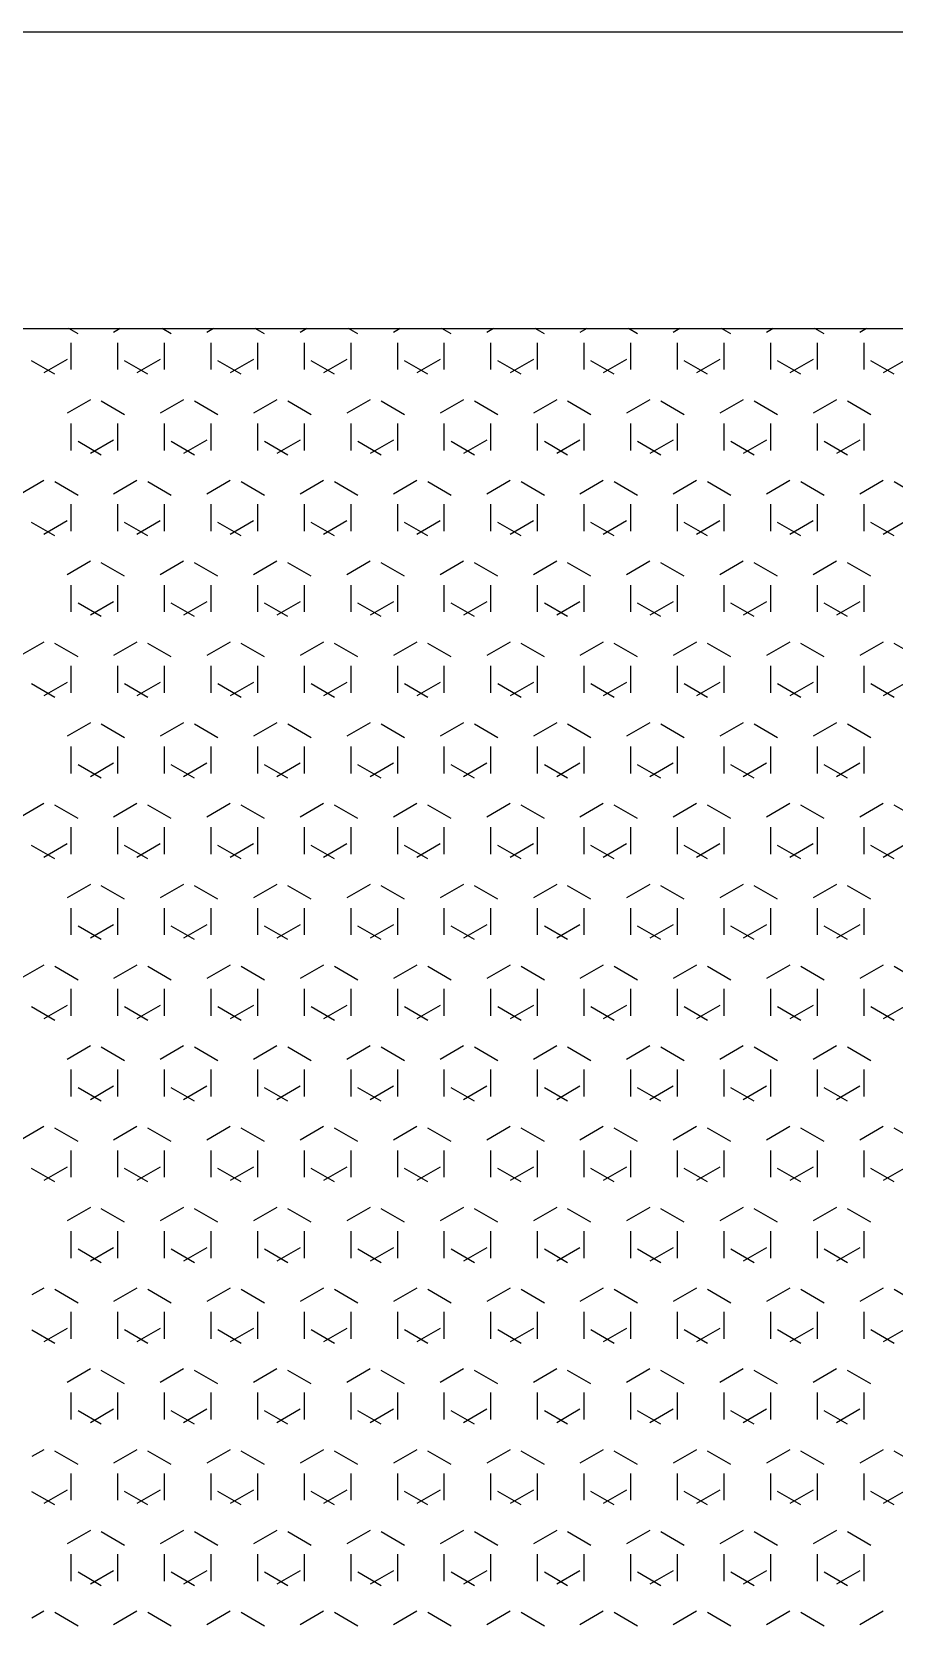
# Model space of a CAD drawing. Extents: x 53 to 973, y -54 to 585.
# Drawn here: x 247.83 to 268.16, y 236.61 to 274.22 of the extents above; entities that cross this region are included whole.
import ezdxf

# ---------------------------------------------------------------- set-up
doc = ezdxf.new("R2010")
doc.units = 0
doc.layers.add('KADRBM', color=7, linetype='CONTINUOUS')

msp = doc.modelspace()

# ---------------------------------------------------------------- linework, layer by layer
at = {"layer": 'KADRBM'}
for p, q in [((177.367, 274.218), (281.821, 274.218)), ((177.367, 267.218), (281.821, 267.218)), ((248.917, 267.093), (248.7, 267.218)), ((249.915, 267.218), (249.758, 267.127)), ((251.116, 267.093), (250.899, 267.218)), ((252.115, 267.218), (251.957, 267.127)), ((253.316, 267.093), (253.099, 267.218)), ((254.315, 267.218), (254.157, 267.127)), ((255.516, 267.093), (255.299, 267.218)), ((256.515, 267.218), (256.357, 267.127)), ((257.715, 267.093), (257.498, 267.218)), ((258.714, 267.218), (258.556, 267.127)), ((259.915, 267.093), (259.698, 267.218)), ((260.914, 267.218), (260.756, 267.127)), ((262.115, 267.093), (261.898, 267.218)), ((263.114, 267.218), (262.956, 267.127)), ((264.315, 267.093), (264.097, 267.218)), ((265.313, 267.218), (265.156, 267.127)), ((266.514, 267.093), (266.297, 267.218)), ((267.513, 267.218), (267.355, 267.127)), ((248.758, 266.251), (248.758, 266.886)), ((249.857, 266.251), (249.857, 266.886)), ((250.957, 266.251), (250.957, 266.886)), ((252.057, 266.251), (252.057, 266.886)), ((253.157, 266.251), (253.157, 266.886)), ((254.257, 266.251), (254.257, 266.886)), ((255.357, 266.251), (255.357, 266.886)), ((256.456, 266.251), (256.456, 266.886)), ((257.556, 266.251), (257.556, 266.886)), ((258.656, 266.251), (258.656, 266.886)), ((259.756, 266.251), (259.756, 266.886)), ((260.856, 266.251), (260.856, 266.886)), ((261.956, 266.251), (261.956, 266.886)), ((263.056, 266.251), (263.056, 266.886)), ((264.155, 266.251), (264.155, 266.886)), ((265.255, 266.251), (265.255, 266.886)), ((266.355, 266.251), (266.355, 266.886)), ((267.455, 266.251), (267.455, 266.886)), ((248.367, 266.141), (247.817, 266.458)), ((248.658, 266.492), (248.108, 266.175)), ((250.566, 266.141), (250.016, 266.458)), ((250.857, 266.492), (250.308, 266.175)), ((252.766, 266.141), (252.216, 266.458)), ((253.057, 266.492), (252.507, 266.175)), ((254.966, 266.141), (254.416, 266.458)), ((255.257, 266.492), (254.707, 266.175)), ((257.165, 266.141), (256.616, 266.458)), ((257.457, 266.492), (256.907, 266.175)), ((259.365, 266.141), (258.815, 266.458)), ((259.656, 266.492), (259.106, 266.175)), ((261.565, 266.141), (261.015, 266.458)), ((261.856, 266.492), (261.306, 266.175)), ((263.765, 266.141), (263.215, 266.458)), ((264.056, 266.492), (263.506, 266.175)), ((265.964, 266.141), (265.414, 266.458)), ((266.255, 266.492), (265.705, 266.175)), ((268.164, 266.141), (267.614, 266.458)), ((268.455, 266.492), (267.905, 266.175)), ((249.208, 265.54), (248.658, 265.222)), ((250.016, 265.188), (249.467, 265.506)), ((251.407, 265.54), (250.857, 265.222)), ((252.216, 265.188), (251.666, 265.506)), ((253.607, 265.54), (253.057, 265.222)), ((254.416, 265.188), (253.866, 265.506)), ((255.807, 265.54), (255.257, 265.222)), ((256.616, 265.188), (256.066, 265.506)), ((258.007, 265.54), (257.457, 265.222)), ((258.815, 265.188), (258.265, 265.506)), ((260.206, 265.54), (259.656, 265.222)), ((261.015, 265.188), (260.465, 265.506)), ((262.406, 265.54), (261.856, 265.222)), ((263.215, 265.188), (262.665, 265.506)), ((264.606, 265.54), (264.056, 265.222)), ((265.414, 265.188), (264.864, 265.506)), ((266.805, 265.54), (266.255, 265.222)), ((267.614, 265.188), (267.064, 265.506)), ((248.758, 264.346), (248.758, 264.981)), ((249.857, 264.346), (249.857, 264.981)), ((250.957, 264.346), (250.957, 264.981)), ((252.057, 264.346), (252.057, 264.981)), ((253.157, 264.346), (253.157, 264.981)), ((254.257, 264.346), (254.257, 264.981)), ((255.357, 264.346), (255.357, 264.981)), ((256.456, 264.346), (256.456, 264.981)), ((257.556, 264.346), (257.556, 264.981)), ((258.656, 264.346), (258.656, 264.981)), ((259.756, 264.346), (259.756, 264.981)), ((260.856, 264.346), (260.856, 264.981)), ((261.956, 264.346), (261.956, 264.981)), ((263.056, 264.346), (263.056, 264.981)), ((264.155, 264.346), (264.155, 264.981)), ((265.255, 264.346), (265.255, 264.981)), ((266.355, 264.346), (266.355, 264.981)), ((267.455, 264.346), (267.455, 264.981)), ((249.467, 264.236), (248.917, 264.553)), ((249.758, 264.587), (249.208, 264.27)), ((251.666, 264.236), (251.116, 264.553)), ((251.957, 264.587), (251.407, 264.27)), ((253.866, 264.236), (253.316, 264.553)), ((254.157, 264.587), (253.607, 264.27)), ((256.066, 264.236), (255.516, 264.553)), ((256.357, 264.587), (255.807, 264.27)), ((258.265, 264.236), (257.715, 264.553)), ((258.556, 264.587), (258.007, 264.27)), ((260.465, 264.236), (259.915, 264.553)), ((260.756, 264.587), (260.206, 264.27)), ((262.665, 264.236), (262.115, 264.553)), ((262.956, 264.587), (262.406, 264.27)), ((264.864, 264.236), (264.315, 264.553)), ((265.156, 264.587), (264.606, 264.27)), ((267.064, 264.236), (266.514, 264.553)), ((267.355, 264.587), (266.805, 264.27)), ((248.108, 263.635), (247.558, 263.317)), ((250.308, 263.635), (249.758, 263.317)), ((252.507, 263.635), (251.957, 263.317)), ((254.707, 263.635), (254.157, 263.317)), ((256.907, 263.635), (256.357, 263.317)), ((259.106, 263.635), (258.556, 263.317)), ((261.306, 263.635), (260.756, 263.317)), ((263.506, 263.635), (262.956, 263.317)), ((265.705, 263.635), (265.156, 263.317)), ((267.905, 263.635), (267.355, 263.317)), ((248.917, 263.283), (248.367, 263.601)), ((251.116, 263.283), (250.566, 263.601)), ((253.316, 263.283), (252.766, 263.601)), ((255.516, 263.283), (254.966, 263.601)), ((257.715, 263.283), (257.165, 263.601)), ((259.915, 263.283), (259.365, 263.601)), ((262.115, 263.283), (261.565, 263.601)), ((264.315, 263.283), (263.765, 263.601)), ((266.514, 263.283), (265.964, 263.601)), ((268.714, 263.283), (268.164, 263.601)), ((248.758, 262.441), (248.758, 263.076)), ((249.857, 262.441), (249.857, 263.076)), ((250.957, 262.441), (250.957, 263.076)), ((252.057, 262.441), (252.057, 263.076)), ((253.157, 262.441), (253.157, 263.076)), ((254.257, 262.441), (254.257, 263.076)), ((255.357, 262.441), (255.357, 263.076)), ((256.456, 262.441), (256.456, 263.076)), ((257.556, 262.441), (257.556, 263.076)), ((258.656, 262.441), (258.656, 263.076)), ((259.756, 262.441), (259.756, 263.076)), ((260.856, 262.441), (260.856, 263.076)), ((261.956, 262.441), (261.956, 263.076)), ((263.056, 262.441), (263.056, 263.076)), ((264.155, 262.441), (264.155, 263.076)), ((265.255, 262.441), (265.255, 263.076)), ((266.355, 262.441), (266.355, 263.076)), ((267.455, 262.441), (267.455, 263.076)), ((248.367, 262.331), (247.817, 262.648)), ((248.658, 262.682), (248.108, 262.365)), ((250.566, 262.331), (250.016, 262.648)), ((250.857, 262.682), (250.308, 262.365)), ((252.766, 262.331), (252.216, 262.648)), ((253.057, 262.682), (252.507, 262.365)), ((254.966, 262.331), (254.416, 262.648)), ((255.257, 262.682), (254.707, 262.365)), ((257.165, 262.331), (256.616, 262.648)), ((257.457, 262.682), (256.907, 262.365)), ((259.365, 262.331), (258.815, 262.648)), ((259.656, 262.682), (259.106, 262.365)), ((261.565, 262.331), (261.015, 262.648)), ((261.856, 262.682), (261.306, 262.365)), ((263.765, 262.331), (263.215, 262.648)), ((264.056, 262.682), (263.506, 262.365)), ((265.964, 262.331), (265.414, 262.648)), ((266.255, 262.682), (265.705, 262.365)), ((268.164, 262.331), (267.614, 262.648)), ((268.455, 262.682), (267.905, 262.365)), ((249.208, 261.73), (248.658, 261.412)), ((250.016, 261.378), (249.467, 261.696)), ((251.407, 261.73), (250.857, 261.412)), ((252.216, 261.378), (251.666, 261.696)), ((253.607, 261.73), (253.057, 261.412)), ((254.416, 261.378), (253.866, 261.696)), ((255.807, 261.73), (255.257, 261.412)), ((256.616, 261.378), (256.066, 261.696)), ((258.007, 261.73), (257.457, 261.412)), ((258.815, 261.378), (258.265, 261.696)), ((260.206, 261.73), (259.656, 261.412)), ((261.015, 261.378), (260.465, 261.696)), ((262.406, 261.73), (261.856, 261.412)), ((263.215, 261.378), (262.665, 261.696)), ((264.606, 261.73), (264.056, 261.412)), ((265.414, 261.378), (264.864, 261.696)), ((266.805, 261.73), (266.255, 261.412)), ((267.614, 261.378), (267.064, 261.696)), ((248.758, 260.536), (248.758, 261.171)), ((249.857, 260.536), (249.857, 261.171)), ((250.957, 260.536), (250.957, 261.171)), ((252.057, 260.536), (252.057, 261.171)), ((253.157, 260.536), (253.157, 261.171)), ((254.257, 260.536), (254.257, 261.171)), ((255.357, 260.536), (255.357, 261.171)), ((256.456, 260.536), (256.456, 261.171)), ((257.556, 260.536), (257.556, 261.171)), ((258.656, 260.536), (258.656, 261.171)), ((259.756, 260.536), (259.756, 261.171)), ((260.856, 260.536), (260.856, 261.171)), ((261.956, 260.536), (261.956, 261.171)), ((263.056, 260.536), (263.056, 261.171)), ((264.155, 260.536), (264.155, 261.171)), ((265.255, 260.536), (265.255, 261.171)), ((266.355, 260.536), (266.355, 261.171)), ((267.455, 260.536), (267.455, 261.171)), ((249.467, 260.426), (248.917, 260.743)), ((249.758, 260.777), (249.208, 260.46)), ((251.666, 260.426), (251.116, 260.743)), ((251.957, 260.777), (251.407, 260.46)), ((253.866, 260.426), (253.316, 260.743)), ((254.157, 260.777), (253.607, 260.46)), ((256.066, 260.426), (255.516, 260.743)), ((256.357, 260.777), (255.807, 260.46)), ((258.265, 260.426), (257.715, 260.743)), ((258.556, 260.777), (258.007, 260.46)), ((260.465, 260.426), (259.915, 260.743)), ((260.756, 260.777), (260.206, 260.46)), ((262.665, 260.426), (262.115, 260.743)), ((262.956, 260.777), (262.406, 260.46)), ((264.864, 260.426), (264.315, 260.743)), ((265.156, 260.777), (264.606, 260.46)), ((267.064, 260.426), (266.514, 260.743)), ((267.355, 260.777), (266.805, 260.46)), ((248.108, 259.825), (247.558, 259.507)), ((248.917, 259.473), (248.367, 259.791)), ((250.308, 259.825), (249.758, 259.507)), ((251.116, 259.473), (250.566, 259.791)), ((252.507, 259.825), (251.957, 259.507)), ((253.316, 259.473), (252.766, 259.791)), ((254.707, 259.825), (254.157, 259.507)), ((255.516, 259.473), (254.966, 259.791)), ((256.907, 259.825), (256.357, 259.507)), ((257.715, 259.473), (257.165, 259.791)), ((259.106, 259.825), (258.556, 259.507)), ((259.915, 259.473), (259.365, 259.791)), ((261.306, 259.825), (260.756, 259.507)), ((262.115, 259.473), (261.565, 259.791)), ((263.506, 259.825), (262.956, 259.507)), ((264.315, 259.473), (263.765, 259.791)), ((265.705, 259.825), (265.156, 259.507)), ((266.514, 259.473), (265.964, 259.791)), ((267.905, 259.825), (267.355, 259.507)), ((268.714, 259.473), (268.164, 259.791)), ((248.758, 258.631), (248.758, 259.266)), ((249.857, 258.631), (249.857, 259.266)), ((250.957, 258.631), (250.957, 259.266)), ((252.057, 258.631), (252.057, 259.266)), ((253.157, 258.631), (253.157, 259.266)), ((254.257, 258.631), (254.257, 259.266)), ((255.357, 258.631), (255.357, 259.266)), ((256.456, 258.631), (256.456, 259.266)), ((257.556, 258.631), (257.556, 259.266)), ((258.656, 258.631), (258.656, 259.266)), ((259.756, 258.631), (259.756, 259.266)), ((260.856, 258.631), (260.856, 259.266)), ((261.956, 258.631), (261.956, 259.266)), ((263.056, 258.631), (263.056, 259.266)), ((264.155, 258.631), (264.155, 259.266)), ((265.255, 258.631), (265.255, 259.266)), ((266.355, 258.631), (266.355, 259.266)), ((267.455, 258.631), (267.455, 259.266)), ((248.367, 258.521), (247.817, 258.838)), ((248.658, 258.872), (248.108, 258.555)), ((250.566, 258.521), (250.016, 258.838)), ((250.857, 258.872), (250.308, 258.555)), ((252.766, 258.521), (252.216, 258.838)), ((253.057, 258.872), (252.507, 258.555)), ((254.966, 258.521), (254.416, 258.838)), ((255.257, 258.872), (254.707, 258.555)), ((257.165, 258.521), (256.616, 258.838)), ((257.457, 258.872), (256.907, 258.555)), ((259.365, 258.521), (258.815, 258.838)), ((259.656, 258.872), (259.106, 258.555)), ((261.565, 258.521), (261.015, 258.838)), ((261.856, 258.872), (261.306, 258.555)), ((263.765, 258.521), (263.215, 258.838)), ((264.056, 258.872), (263.506, 258.555)), ((265.964, 258.521), (265.414, 258.838)), ((266.255, 258.872), (265.705, 258.555)), ((268.164, 258.521), (267.614, 258.838)), ((268.455, 258.872), (267.905, 258.555)), ((249.208, 257.92), (248.658, 257.602)), ((250.016, 257.568), (249.467, 257.886)), ((251.407, 257.92), (250.857, 257.602)), ((252.216, 257.568), (251.666, 257.886)), ((253.607, 257.92), (253.057, 257.602)), ((254.416, 257.568), (253.866, 257.886)), ((255.807, 257.92), (255.257, 257.602)), ((256.616, 257.568), (256.066, 257.886)), ((258.007, 257.92), (257.457, 257.602)), ((258.815, 257.568), (258.265, 257.886)), ((260.206, 257.92), (259.656, 257.602)), ((261.015, 257.568), (260.465, 257.886)), ((262.406, 257.92), (261.856, 257.602)), ((263.215, 257.568), (262.665, 257.886)), ((264.606, 257.92), (264.056, 257.602)), ((265.414, 257.568), (264.864, 257.886)), ((266.805, 257.92), (266.255, 257.602)), ((267.614, 257.568), (267.064, 257.886)), ((248.758, 256.726), (248.758, 257.361)), ((249.857, 256.726), (249.857, 257.361)), ((250.957, 256.726), (250.957, 257.361)), ((252.057, 256.726), (252.057, 257.361)), ((253.157, 256.726), (253.157, 257.361)), ((254.257, 256.726), (254.257, 257.361)), ((255.357, 256.726), (255.357, 257.361)), ((256.456, 256.726), (256.456, 257.361)), ((257.556, 256.726), (257.556, 257.361)), ((258.656, 256.726), (258.656, 257.361)), ((259.756, 256.726), (259.756, 257.361)), ((260.856, 256.726), (260.856, 257.361)), ((261.956, 256.726), (261.956, 257.361)), ((263.056, 256.726), (263.056, 257.361)), ((264.155, 256.726), (264.155, 257.361)), ((265.255, 256.726), (265.255, 257.361)), ((266.355, 256.726), (266.355, 257.361)), ((267.455, 256.726), (267.455, 257.361)), ((249.467, 256.616), (248.917, 256.933)), ((249.758, 256.967), (249.208, 256.65)), ((251.666, 256.616), (251.116, 256.933)), ((251.957, 256.967), (251.407, 256.65)), ((253.866, 256.616), (253.316, 256.933)), ((254.157, 256.967), (253.607, 256.65)), ((256.066, 256.616), (255.516, 256.933)), ((256.357, 256.967), (255.807, 256.65)), ((258.265, 256.616), (257.715, 256.933)), ((258.556, 256.967), (258.007, 256.65)), ((260.465, 256.616), (259.915, 256.933)), ((260.756, 256.967), (260.206, 256.65)), ((262.665, 256.616), (262.115, 256.933)), ((262.956, 256.967), (262.406, 256.65)), ((264.864, 256.616), (264.315, 256.933)), ((265.156, 256.967), (264.606, 256.65)), ((267.064, 256.616), (266.514, 256.933)), ((267.355, 256.967), (266.805, 256.65)), ((248.108, 256.015), (247.558, 255.697)), ((248.917, 255.663), (248.367, 255.981)), ((250.308, 256.015), (249.758, 255.697)), ((251.116, 255.663), (250.566, 255.981)), ((252.507, 256.015), (251.957, 255.697)), ((253.316, 255.663), (252.766, 255.981)), ((254.707, 256.015), (254.157, 255.697)), ((255.516, 255.663), (254.966, 255.981)), ((256.907, 256.015), (256.357, 255.697)), ((257.715, 255.663), (257.165, 255.981)), ((259.106, 256.015), (258.556, 255.697)), ((259.915, 255.663), (259.365, 255.981)), ((261.306, 256.015), (260.756, 255.697)), ((262.115, 255.663), (261.565, 255.981)), ((263.506, 256.015), (262.956, 255.697)), ((264.315, 255.663), (263.765, 255.981)), ((265.705, 256.015), (265.156, 255.697)), ((266.514, 255.663), (265.964, 255.981)), ((267.905, 256.015), (267.355, 255.697)), ((268.714, 255.663), (268.164, 255.981)), ((248.758, 254.821), (248.758, 255.456)), ((249.857, 254.821), (249.857, 255.456)), ((250.957, 254.821), (250.957, 255.456)), ((252.057, 254.821), (252.057, 255.456)), ((253.157, 254.821), (253.157, 255.456)), ((254.257, 254.821), (254.257, 255.456)), ((255.357, 254.821), (255.357, 255.456)), ((256.456, 254.821), (256.456, 255.456)), ((257.556, 254.821), (257.556, 255.456)), ((258.656, 254.821), (258.656, 255.456)), ((259.756, 254.821), (259.756, 255.456)), ((260.856, 254.821), (260.856, 255.456)), ((261.956, 254.821), (261.956, 255.456)), ((263.056, 254.821), (263.056, 255.456)), ((264.155, 254.821), (264.155, 255.456)), ((265.255, 254.821), (265.255, 255.456)), ((266.355, 254.821), (266.355, 255.456)), ((267.455, 254.821), (267.455, 255.456)), ((248.367, 254.711), (247.817, 255.028)), ((248.658, 255.062), (248.108, 254.745)), ((250.566, 254.711), (250.016, 255.028)), ((250.857, 255.062), (250.308, 254.745)), ((252.766, 254.711), (252.216, 255.028)), ((253.057, 255.062), (252.507, 254.745)), ((254.966, 254.711), (254.416, 255.028)), ((255.257, 255.062), (254.707, 254.745)), ((257.165, 254.711), (256.616, 255.028)), ((257.457, 255.062), (256.907, 254.745)), ((259.365, 254.711), (258.815, 255.028)), ((259.656, 255.062), (259.106, 254.745)), ((261.565, 254.711), (261.015, 255.028)), ((261.856, 255.062), (261.306, 254.745)), ((263.765, 254.711), (263.215, 255.028)), ((264.056, 255.062), (263.506, 254.745)), ((265.964, 254.711), (265.414, 255.028)), ((266.255, 255.062), (265.705, 254.745)), ((268.164, 254.711), (267.614, 255.028)), ((268.455, 255.062), (267.905, 254.745)), ((249.208, 254.11), (248.658, 253.792)), ((250.016, 253.758), (249.467, 254.076)), ((251.407, 254.11), (250.857, 253.792)), ((252.216, 253.758), (251.666, 254.076)), ((253.607, 254.11), (253.057, 253.792)), ((254.416, 253.758), (253.866, 254.076)), ((255.807, 254.11), (255.257, 253.792)), ((256.616, 253.758), (256.066, 254.076)), ((258.007, 254.11), (257.457, 253.792)), ((258.815, 253.758), (258.265, 254.076)), ((260.206, 254.11), (259.656, 253.792)), ((261.015, 253.758), (260.465, 254.076)), ((262.406, 254.11), (261.856, 253.792)), ((263.215, 253.758), (262.665, 254.076)), ((264.606, 254.11), (264.056, 253.792)), ((265.414, 253.758), (264.864, 254.076)), ((266.805, 254.11), (266.255, 253.792)), ((267.614, 253.758), (267.064, 254.076)), ((248.758, 252.916), (248.758, 253.551)), ((249.857, 252.916), (249.857, 253.551)), ((250.957, 252.916), (250.957, 253.551)), ((252.057, 252.916), (252.057, 253.551)), ((253.157, 252.916), (253.157, 253.551)), ((254.257, 252.916), (254.257, 253.551)), ((255.357, 252.916), (255.357, 253.551)), ((256.456, 252.916), (256.456, 253.551)), ((257.556, 252.916), (257.556, 253.551)), ((258.656, 252.916), (258.656, 253.551)), ((259.756, 252.916), (259.756, 253.551)), ((260.856, 252.916), (260.856, 253.551)), ((261.956, 252.916), (261.956, 253.551)), ((263.056, 252.916), (263.056, 253.551)), ((264.155, 252.916), (264.155, 253.551)), ((265.255, 252.916), (265.255, 253.551)), ((266.355, 252.916), (266.355, 253.551)), ((267.455, 252.916), (267.455, 253.551)), ((249.467, 252.806), (248.917, 253.123)), ((249.758, 253.157), (249.208, 252.84)), ((251.666, 252.806), (251.116, 253.123)), ((251.957, 253.157), (251.407, 252.84)), ((253.866, 252.806), (253.316, 253.123)), ((254.157, 253.157), (253.607, 252.84)), ((256.066, 252.806), (255.516, 253.123)), ((256.357, 253.157), (255.807, 252.84)), ((258.265, 252.806), (257.715, 253.123)), ((258.556, 253.157), (258.007, 252.84)), ((260.465, 252.806), (259.915, 253.123)), ((260.756, 253.157), (260.206, 252.84)), ((262.665, 252.806), (262.115, 253.123)), ((262.956, 253.157), (262.406, 252.84)), ((264.864, 252.806), (264.315, 253.123)), ((265.156, 253.157), (264.606, 252.84)), ((267.064, 252.806), (266.514, 253.123)), ((267.355, 253.157), (266.805, 252.84)), ((248.108, 252.205), (247.558, 251.887)), ((248.917, 251.853), (248.367, 252.171)), ((250.308, 252.205), (249.758, 251.887)), ((251.116, 251.853), (250.566, 252.171)), ((252.507, 252.205), (251.957, 251.887)), ((253.316, 251.853), (252.766, 252.171)), ((254.707, 252.205), (254.157, 251.887)), ((255.516, 251.853), (254.966, 252.171)), ((256.907, 252.205), (256.357, 251.887)), ((257.715, 251.853), (257.165, 252.171)), ((259.106, 252.205), (258.556, 251.887)), ((259.915, 251.853), (259.365, 252.171)), ((261.306, 252.205), (260.756, 251.887)), ((262.115, 251.853), (261.565, 252.171)), ((263.506, 252.205), (262.956, 251.887)), ((264.315, 251.853), (263.765, 252.171)), ((265.705, 252.205), (265.156, 251.887)), ((266.514, 251.853), (265.964, 252.171)), ((267.905, 252.205), (267.355, 251.887)), ((268.714, 251.853), (268.164, 252.171)), ((248.758, 251.011), (248.758, 251.646)), ((249.857, 251.011), (249.857, 251.646)), ((250.957, 251.011), (250.957, 251.646)), ((252.057, 251.011), (252.057, 251.646)), ((253.157, 251.011), (253.157, 251.646)), ((254.257, 251.011), (254.257, 251.646)), ((255.357, 251.011), (255.357, 251.646)), ((256.456, 251.011), (256.456, 251.646)), ((257.556, 251.011), (257.556, 251.646)), ((258.656, 251.011), (258.656, 251.646)), ((259.756, 251.011), (259.756, 251.646)), ((260.856, 251.011), (260.856, 251.646)), ((261.956, 251.011), (261.956, 251.646)), ((263.056, 251.011), (263.056, 251.646)), ((264.155, 251.011), (264.155, 251.646)), ((265.255, 251.011), (265.255, 251.646)), ((266.355, 251.011), (266.355, 251.646)), ((267.455, 251.011), (267.455, 251.646)), ((248.367, 250.901), (247.817, 251.218)), ((248.658, 251.252), (248.108, 250.935)), ((250.566, 250.901), (250.016, 251.218)), ((250.857, 251.252), (250.308, 250.935)), ((252.766, 250.901), (252.216, 251.218)), ((253.057, 251.252), (252.507, 250.935)), ((254.966, 250.901), (254.416, 251.218)), ((255.257, 251.252), (254.707, 250.935)), ((257.165, 250.901), (256.616, 251.218)), ((257.457, 251.252), (256.907, 250.935)), ((259.365, 250.901), (258.815, 251.218)), ((259.656, 251.252), (259.106, 250.935)), ((261.565, 250.901), (261.015, 251.218)), ((261.856, 251.252), (261.306, 250.935)), ((263.765, 250.901), (263.215, 251.218)), ((264.056, 251.252), (263.506, 250.935)), ((265.964, 250.901), (265.414, 251.218)), ((266.255, 251.252), (265.705, 250.935)), ((268.164, 250.901), (267.614, 251.218)), ((268.455, 251.252), (267.905, 250.935)), ((249.208, 250.3), (248.658, 249.982)), ((250.016, 249.948), (249.467, 250.266)), ((251.407, 250.3), (250.857, 249.982)), ((252.216, 249.948), (251.666, 250.266)), ((253.607, 250.3), (253.057, 249.982)), ((254.416, 249.948), (253.866, 250.266)), ((255.807, 250.3), (255.257, 249.982)), ((256.616, 249.948), (256.066, 250.266)), ((258.007, 250.3), (257.457, 249.982)), ((258.815, 249.948), (258.265, 250.266)), ((260.206, 250.3), (259.656, 249.982)), ((261.015, 249.948), (260.465, 250.266)), ((262.406, 250.3), (261.856, 249.982)), ((263.215, 249.948), (262.665, 250.266)), ((264.606, 250.3), (264.056, 249.982)), ((265.414, 249.948), (264.864, 250.266)), ((266.805, 250.3), (266.255, 249.982)), ((267.614, 249.948), (267.064, 250.266)), ((248.758, 249.106), (248.758, 249.741)), ((249.857, 249.106), (249.857, 249.741)), ((250.957, 249.106), (250.957, 249.741)), ((252.057, 249.106), (252.057, 249.741)), ((253.157, 249.106), (253.157, 249.741)), ((254.257, 249.106), (254.257, 249.741)), ((255.357, 249.106), (255.357, 249.741)), ((256.456, 249.106), (256.456, 249.741)), ((257.556, 249.106), (257.556, 249.741)), ((258.656, 249.106), (258.656, 249.741)), ((259.756, 249.106), (259.756, 249.741)), ((260.856, 249.106), (260.856, 249.741)), ((261.956, 249.106), (261.956, 249.741)), ((263.056, 249.106), (263.056, 249.741)), ((264.155, 249.106), (264.155, 249.741)), ((265.255, 249.106), (265.255, 249.741)), ((266.355, 249.106), (266.355, 249.741)), ((267.455, 249.106), (267.455, 249.741)), ((249.758, 249.347), (249.208, 249.03)), ((251.957, 249.347), (251.407, 249.03)), ((254.157, 249.347), (253.607, 249.03)), ((256.357, 249.347), (255.807, 249.03)), ((258.556, 249.347), (258.007, 249.03)), ((260.756, 249.347), (260.206, 249.03)), ((262.956, 249.347), (262.406, 249.03)), ((265.156, 249.347), (264.606, 249.03)), ((267.355, 249.347), (266.805, 249.03)), ((249.467, 248.996), (248.917, 249.313)), ((251.666, 248.996), (251.116, 249.313)), ((253.866, 248.996), (253.316, 249.313)), ((256.066, 248.996), (255.516, 249.313)), ((258.265, 248.996), (257.715, 249.313)), ((260.465, 248.996), (259.915, 249.313)), ((262.665, 248.996), (262.115, 249.313)), ((264.864, 248.996), (264.315, 249.313)), ((267.064, 248.996), (266.514, 249.313)), ((248.108, 248.395), (247.558, 248.077)), ((248.917, 248.043), (248.367, 248.361)), ((250.308, 248.395), (249.758, 248.077)), ((251.116, 248.043), (250.566, 248.361)), ((252.507, 248.395), (251.957, 248.077)), ((253.316, 248.043), (252.766, 248.361)), ((254.707, 248.395), (254.157, 248.077)), ((255.516, 248.043), (254.966, 248.361)), ((256.907, 248.395), (256.357, 248.077)), ((257.715, 248.043), (257.165, 248.361)), ((259.106, 248.395), (258.556, 248.077)), ((259.915, 248.043), (259.365, 248.361)), ((261.306, 248.395), (260.756, 248.077)), ((262.115, 248.043), (261.565, 248.361)), ((263.506, 248.395), (262.956, 248.077)), ((264.315, 248.043), (263.765, 248.361)), ((265.705, 248.395), (265.156, 248.077)), ((266.514, 248.043), (265.964, 248.361)), ((267.905, 248.395), (267.355, 248.077)), ((268.714, 248.043), (268.164, 248.361)), ((248.758, 247.201), (248.758, 247.836)), ((249.857, 247.201), (249.857, 247.836)), ((250.957, 247.201), (250.957, 247.836)), ((252.057, 247.201), (252.057, 247.836)), ((253.157, 247.201), (253.157, 247.836)), ((254.257, 247.201), (254.257, 247.836)), ((255.357, 247.201), (255.357, 247.836)), ((256.456, 247.201), (256.456, 247.836)), ((257.556, 247.201), (257.556, 247.836)), ((258.656, 247.201), (258.656, 247.836)), ((259.756, 247.201), (259.756, 247.836)), ((260.856, 247.201), (260.856, 247.836)), ((261.956, 247.201), (261.956, 247.836)), ((263.056, 247.201), (263.056, 247.836)), ((264.155, 247.201), (264.155, 247.836)), ((265.255, 247.201), (265.255, 247.836)), ((266.355, 247.201), (266.355, 247.836)), ((267.455, 247.201), (267.455, 247.836)), ((248.367, 247.091), (247.817, 247.408)), ((248.658, 247.442), (248.108, 247.125)), ((250.566, 247.091), (250.016, 247.408)), ((250.857, 247.442), (250.308, 247.125)), ((252.766, 247.091), (252.216, 247.408)), ((253.057, 247.442), (252.507, 247.125)), ((254.966, 247.091), (254.416, 247.408)), ((255.257, 247.442), (254.707, 247.125)), ((257.165, 247.091), (256.616, 247.408)), ((257.457, 247.442), (256.907, 247.125)), ((259.365, 247.091), (258.815, 247.408)), ((259.656, 247.442), (259.106, 247.125)), ((261.565, 247.091), (261.015, 247.408)), ((261.856, 247.442), (261.306, 247.125)), ((263.765, 247.091), (263.215, 247.408)), ((264.056, 247.442), (263.506, 247.125)), ((265.964, 247.091), (265.414, 247.408)), ((266.255, 247.442), (265.705, 247.125)), ((268.164, 247.091), (267.614, 247.408)), ((268.455, 247.442), (267.905, 247.125)), ((249.208, 246.49), (248.658, 246.172)), ((250.016, 246.138), (249.467, 246.456)), ((251.407, 246.49), (250.857, 246.172)), ((252.216, 246.138), (251.666, 246.456)), ((253.607, 246.49), (253.057, 246.172)), ((254.416, 246.138), (253.866, 246.456)), ((255.807, 246.49), (255.257, 246.172)), ((256.616, 246.138), (256.066, 246.456)), ((258.007, 246.49), (257.457, 246.172)), ((258.815, 246.138), (258.265, 246.456)), ((260.206, 246.49), (259.656, 246.172)), ((261.015, 246.138), (260.465, 246.456)), ((262.406, 246.49), (261.856, 246.172)), ((263.215, 246.138), (262.665, 246.456)), ((264.606, 246.49), (264.056, 246.172)), ((265.414, 246.138), (264.864, 246.456)), ((266.805, 246.49), (266.255, 246.172)), ((267.614, 246.138), (267.064, 246.456)), ((248.758, 245.296), (248.758, 245.931)), ((249.857, 245.296), (249.857, 245.931)), ((250.957, 245.296), (250.957, 245.931)), ((252.057, 245.296), (252.057, 245.931)), ((253.157, 245.296), (253.157, 245.931)), ((254.257, 245.296), (254.257, 245.931)), ((255.357, 245.296), (255.357, 245.931)), ((256.456, 245.296), (256.456, 245.931)), ((257.556, 245.296), (257.556, 245.931)), ((258.656, 245.296), (258.656, 245.931)), ((259.756, 245.296), (259.756, 245.931)), ((260.856, 245.296), (260.856, 245.931)), ((261.956, 245.296), (261.956, 245.931)), ((263.056, 245.296), (263.056, 245.931)), ((264.155, 245.296), (264.155, 245.931)), ((265.255, 245.296), (265.255, 245.931)), ((266.355, 245.296), (266.355, 245.931)), ((267.455, 245.296), (267.455, 245.931)), ((249.467, 245.186), (248.917, 245.503)), ((249.758, 245.537), (249.208, 245.22)), ((251.666, 245.186), (251.116, 245.503)), ((251.957, 245.537), (251.407, 245.22)), ((253.866, 245.186), (253.316, 245.503)), ((254.157, 245.537), (253.607, 245.22)), ((256.066, 245.186), (255.516, 245.503)), ((256.357, 245.537), (255.807, 245.22)), ((258.265, 245.186), (257.715, 245.503)), ((258.556, 245.537), (258.007, 245.22)), ((260.465, 245.186), (259.915, 245.503)), ((260.756, 245.537), (260.206, 245.22)), ((262.665, 245.186), (262.115, 245.503)), ((262.956, 245.537), (262.406, 245.22)), ((264.864, 245.186), (264.315, 245.503)), ((265.156, 245.537), (264.606, 245.22)), ((267.064, 245.186), (266.514, 245.503)), ((267.355, 245.537), (266.805, 245.22)), ((248.108, 244.585), (247.829, 244.424)), ((248.917, 244.233), (248.367, 244.551)), ((250.308, 244.585), (249.758, 244.267)), ((251.116, 244.233), (250.566, 244.551)), ((252.507, 244.585), (251.957, 244.267)), ((253.316, 244.233), (252.766, 244.551)), ((254.707, 244.585), (254.157, 244.267)), ((255.516, 244.233), (254.966, 244.551)), ((256.907, 244.585), (256.357, 244.267)), ((257.715, 244.233), (257.165, 244.551)), ((259.106, 244.585), (258.556, 244.267)), ((259.915, 244.233), (259.365, 244.551)), ((261.306, 244.585), (260.756, 244.267)), ((262.115, 244.233), (261.565, 244.551)), ((263.506, 244.585), (262.956, 244.267)), ((264.315, 244.233), (263.765, 244.551)), ((265.705, 244.585), (265.156, 244.267)), ((266.514, 244.233), (265.964, 244.551)), ((267.905, 244.585), (267.355, 244.267)), ((268.714, 244.233), (268.164, 244.551)), ((248.758, 243.391), (248.758, 244.026)), ((249.857, 243.391), (249.857, 244.026)), ((250.957, 243.391), (250.957, 244.026)), ((252.057, 243.391), (252.057, 244.026)), ((253.157, 243.391), (253.157, 244.026)), ((254.257, 243.391), (254.257, 244.026)), ((255.357, 243.391), (255.357, 244.026)), ((256.456, 243.391), (256.456, 244.026)), ((257.556, 243.391), (257.556, 244.026)), ((258.656, 243.391), (258.656, 244.026)), ((259.756, 243.391), (259.756, 244.026)), ((260.856, 243.391), (260.856, 244.026)), ((261.956, 243.391), (261.956, 244.026)), ((263.056, 243.391), (263.056, 244.026)), ((264.155, 243.391), (264.155, 244.026)), ((265.255, 243.391), (265.255, 244.026)), ((266.355, 243.391), (266.355, 244.026)), ((267.455, 243.391), (267.455, 244.026)), ((248.367, 243.281), (247.829, 243.591)), ((248.658, 243.632), (248.108, 243.315)), ((250.566, 243.281), (250.016, 243.598)), ((250.857, 243.632), (250.308, 243.315)), ((252.766, 243.281), (252.216, 243.598)), ((253.057, 243.632), (252.507, 243.315)), ((254.966, 243.281), (254.416, 243.598)), ((255.257, 243.632), (254.707, 243.315)), ((257.165, 243.281), (256.616, 243.598)), ((257.457, 243.632), (256.907, 243.315)), ((259.365, 243.281), (258.815, 243.598)), ((259.656, 243.632), (259.106, 243.315)), ((261.565, 243.281), (261.015, 243.598)), ((261.856, 243.632), (261.306, 243.315)), ((263.765, 243.281), (263.215, 243.598)), ((264.056, 243.632), (263.506, 243.315)), ((265.964, 243.281), (265.414, 243.598)), ((266.255, 243.632), (265.705, 243.315)), ((268.164, 243.281), (267.614, 243.598)), ((268.455, 243.632), (267.905, 243.315)), ((249.208, 242.68), (248.658, 242.362)), ((250.016, 242.328), (249.467, 242.646)), ((251.407, 242.68), (250.857, 242.362)), ((252.216, 242.328), (251.666, 242.646)), ((253.607, 242.68), (253.057, 242.362)), ((254.416, 242.328), (253.866, 242.646)), ((255.807, 242.68), (255.257, 242.362)), ((256.616, 242.328), (256.066, 242.646)), ((258.007, 242.68), (257.457, 242.362)), ((258.815, 242.328), (258.265, 242.646)), ((260.206, 242.68), (259.656, 242.362)), ((261.015, 242.328), (260.465, 242.646)), ((262.406, 242.68), (261.856, 242.362)), ((263.215, 242.328), (262.665, 242.646)), ((264.606, 242.68), (264.056, 242.362)), ((265.414, 242.328), (264.864, 242.646)), ((266.805, 242.68), (266.255, 242.362)), ((267.614, 242.328), (267.064, 242.646)), ((248.758, 241.486), (248.758, 242.121)), ((249.857, 241.486), (249.857, 242.121)), ((250.957, 241.486), (250.957, 242.121)), ((252.057, 241.486), (252.057, 242.121)), ((253.157, 241.486), (253.157, 242.121)), ((254.257, 241.486), (254.257, 242.121)), ((255.357, 241.486), (255.357, 242.121)), ((256.456, 241.486), (256.456, 242.121)), ((257.556, 241.486), (257.556, 242.121)), ((258.656, 241.486), (258.656, 242.121)), ((259.756, 241.486), (259.756, 242.121)), ((260.856, 241.486), (260.856, 242.121)), ((261.956, 241.486), (261.956, 242.121)), ((263.056, 241.486), (263.056, 242.121)), ((264.155, 241.486), (264.155, 242.121)), ((265.255, 241.486), (265.255, 242.121)), ((266.355, 241.486), (266.355, 242.121)), ((267.455, 241.486), (267.455, 242.121)), ((249.467, 241.376), (248.917, 241.693)), ((249.758, 241.727), (249.208, 241.41)), ((251.666, 241.376), (251.116, 241.693)), ((251.957, 241.727), (251.407, 241.41)), ((253.866, 241.376), (253.316, 241.693)), ((254.157, 241.727), (253.607, 241.41)), ((256.066, 241.376), (255.516, 241.693)), ((256.357, 241.727), (255.807, 241.41)), ((258.265, 241.376), (257.715, 241.693)), ((258.556, 241.727), (258.007, 241.41)), ((260.465, 241.376), (259.915, 241.693)), ((260.756, 241.727), (260.206, 241.41)), ((262.665, 241.376), (262.115, 241.693)), ((262.956, 241.727), (262.406, 241.41)), ((264.864, 241.376), (264.315, 241.693)), ((265.156, 241.727), (264.606, 241.41)), ((267.064, 241.376), (266.514, 241.693)), ((267.355, 241.727), (266.805, 241.41)), ((248.108, 240.775), (247.829, 240.614)), ((248.917, 240.423), (248.367, 240.741)), ((250.308, 240.775), (249.758, 240.457)), ((251.116, 240.423), (250.566, 240.741)), ((252.507, 240.775), (251.957, 240.457)), ((253.316, 240.423), (252.766, 240.741)), ((254.707, 240.775), (254.157, 240.457)), ((255.516, 240.423), (254.966, 240.741)), ((256.907, 240.775), (256.357, 240.457)), ((257.715, 240.423), (257.165, 240.741)), ((259.106, 240.775), (258.556, 240.457)), ((259.915, 240.423), (259.365, 240.741)), ((261.306, 240.775), (260.756, 240.457)), ((262.115, 240.423), (261.565, 240.741)), ((263.506, 240.775), (262.956, 240.457)), ((264.315, 240.423), (263.765, 240.741)), ((265.705, 240.775), (265.156, 240.457)), ((266.514, 240.423), (265.964, 240.741)), ((267.905, 240.775), (267.355, 240.457)), ((268.714, 240.423), (268.164, 240.741)), ((248.758, 239.581), (248.758, 240.216)), ((249.857, 239.581), (249.857, 240.216)), ((250.957, 239.581), (250.957, 240.216)), ((252.057, 239.581), (252.057, 240.216)), ((253.157, 239.581), (253.157, 240.216)), ((254.257, 239.581), (254.257, 240.216)), ((255.357, 239.581), (255.357, 240.216)), ((256.456, 239.581), (256.456, 240.216)), ((257.556, 239.581), (257.556, 240.216)), ((258.656, 239.581), (258.656, 240.216)), ((259.756, 239.581), (259.756, 240.216)), ((260.856, 239.581), (260.856, 240.216)), ((261.956, 239.581), (261.956, 240.216)), ((263.056, 239.581), (263.056, 240.216)), ((264.155, 239.581), (264.155, 240.216)), ((265.255, 239.581), (265.255, 240.216)), ((266.355, 239.581), (266.355, 240.216)), ((267.455, 239.581), (267.455, 240.216)), ((248.367, 239.471), (247.829, 239.781)), ((248.658, 239.822), (248.108, 239.505)), ((250.566, 239.471), (250.016, 239.788)), ((250.857, 239.822), (250.308, 239.505)), ((252.766, 239.471), (252.216, 239.788)), ((253.057, 239.822), (252.507, 239.505)), ((254.966, 239.471), (254.416, 239.788)), ((255.257, 239.822), (254.707, 239.505)), ((257.165, 239.471), (256.616, 239.788)), ((257.457, 239.822), (256.907, 239.505)), ((259.365, 239.471), (258.815, 239.788)), ((259.656, 239.822), (259.106, 239.505)), ((261.565, 239.471), (261.015, 239.788)), ((261.856, 239.822), (261.306, 239.505)), ((263.765, 239.471), (263.215, 239.788)), ((264.056, 239.822), (263.506, 239.505)), ((265.964, 239.471), (265.414, 239.788)), ((266.255, 239.822), (265.705, 239.505)), ((268.164, 239.471), (267.614, 239.788)), ((268.455, 239.822), (267.905, 239.505)), ((249.208, 238.87), (248.658, 238.552)), ((250.016, 238.518), (249.467, 238.836)), ((251.407, 238.87), (250.857, 238.552)), ((252.216, 238.518), (251.666, 238.836)), ((253.607, 238.87), (253.057, 238.552)), ((254.416, 238.518), (253.866, 238.836)), ((255.807, 238.87), (255.257, 238.552)), ((256.616, 238.518), (256.066, 238.836)), ((258.007, 238.87), (257.457, 238.552)), ((258.815, 238.518), (258.265, 238.836)), ((260.206, 238.87), (259.656, 238.552)), ((261.015, 238.518), (260.465, 238.836)), ((262.406, 238.87), (261.856, 238.552)), ((263.215, 238.518), (262.665, 238.836)), ((264.606, 238.87), (264.056, 238.552)), ((265.414, 238.518), (264.864, 238.836)), ((266.805, 238.87), (266.255, 238.552)), ((267.614, 238.518), (267.064, 238.836)), ((248.758, 237.676), (248.758, 238.311)), ((249.857, 237.676), (249.857, 238.311)), ((250.957, 237.676), (250.957, 238.311)), ((252.057, 237.676), (252.057, 238.311)), ((253.157, 237.676), (253.157, 238.311)), ((254.257, 237.676), (254.257, 238.311)), ((255.357, 237.676), (255.357, 238.311)), ((256.456, 237.676), (256.456, 238.311)), ((257.556, 237.676), (257.556, 238.311)), ((258.656, 237.676), (258.656, 238.311)), ((259.756, 237.676), (259.756, 238.311)), ((260.856, 237.676), (260.856, 238.311)), ((261.956, 237.676), (261.956, 238.311)), ((263.056, 237.676), (263.056, 238.311)), ((264.155, 237.676), (264.155, 238.311)), ((265.255, 237.676), (265.255, 238.311)), ((266.355, 237.676), (266.355, 238.311)), ((267.455, 237.676), (267.455, 238.311)), ((249.467, 237.566), (248.917, 237.883)), ((249.758, 237.917), (249.208, 237.6)), ((251.666, 237.566), (251.116, 237.883)), ((251.957, 237.917), (251.407, 237.6)), ((253.866, 237.566), (253.316, 237.883)), ((254.157, 237.917), (253.607, 237.6)), ((256.066, 237.566), (255.516, 237.883)), ((256.357, 237.917), (255.807, 237.6)), ((258.265, 237.566), (257.715, 237.883)), ((258.556, 237.917), (258.007, 237.6)), ((260.465, 237.566), (259.915, 237.883)), ((260.756, 237.917), (260.206, 237.6)), ((262.665, 237.566), (262.115, 237.883)), ((262.956, 237.917), (262.406, 237.6)), ((264.864, 237.566), (264.315, 237.883)), ((265.156, 237.917), (264.606, 237.6)), ((267.064, 237.566), (266.514, 237.883)), ((267.355, 237.917), (266.805, 237.6)), ((248.108, 236.965), (247.829, 236.804)), ((248.917, 236.613), (248.367, 236.931)), ((250.308, 236.965), (249.758, 236.647)), ((251.116, 236.613), (250.566, 236.931)), ((252.507, 236.965), (251.957, 236.647)), ((253.316, 236.613), (252.766, 236.931)), ((254.707, 236.965), (254.157, 236.647)), ((255.516, 236.613), (254.966, 236.931)), ((256.907, 236.965), (256.357, 236.647)), ((257.715, 236.613), (257.165, 236.931)), ((259.106, 236.965), (258.556, 236.647)), ((259.915, 236.613), (259.365, 236.931)), ((261.306, 236.965), (260.756, 236.647)), ((262.115, 236.613), (261.565, 236.931)), ((263.506, 236.965), (262.956, 236.647)), ((264.315, 236.613), (263.765, 236.931)), ((265.705, 236.965), (265.156, 236.647)), ((266.514, 236.613), (265.964, 236.931)), ((267.905, 236.965), (267.355, 236.647))]:
    msp.add_line(p, q, dxfattribs=at)

doc.saveas('drawing.dxf')
